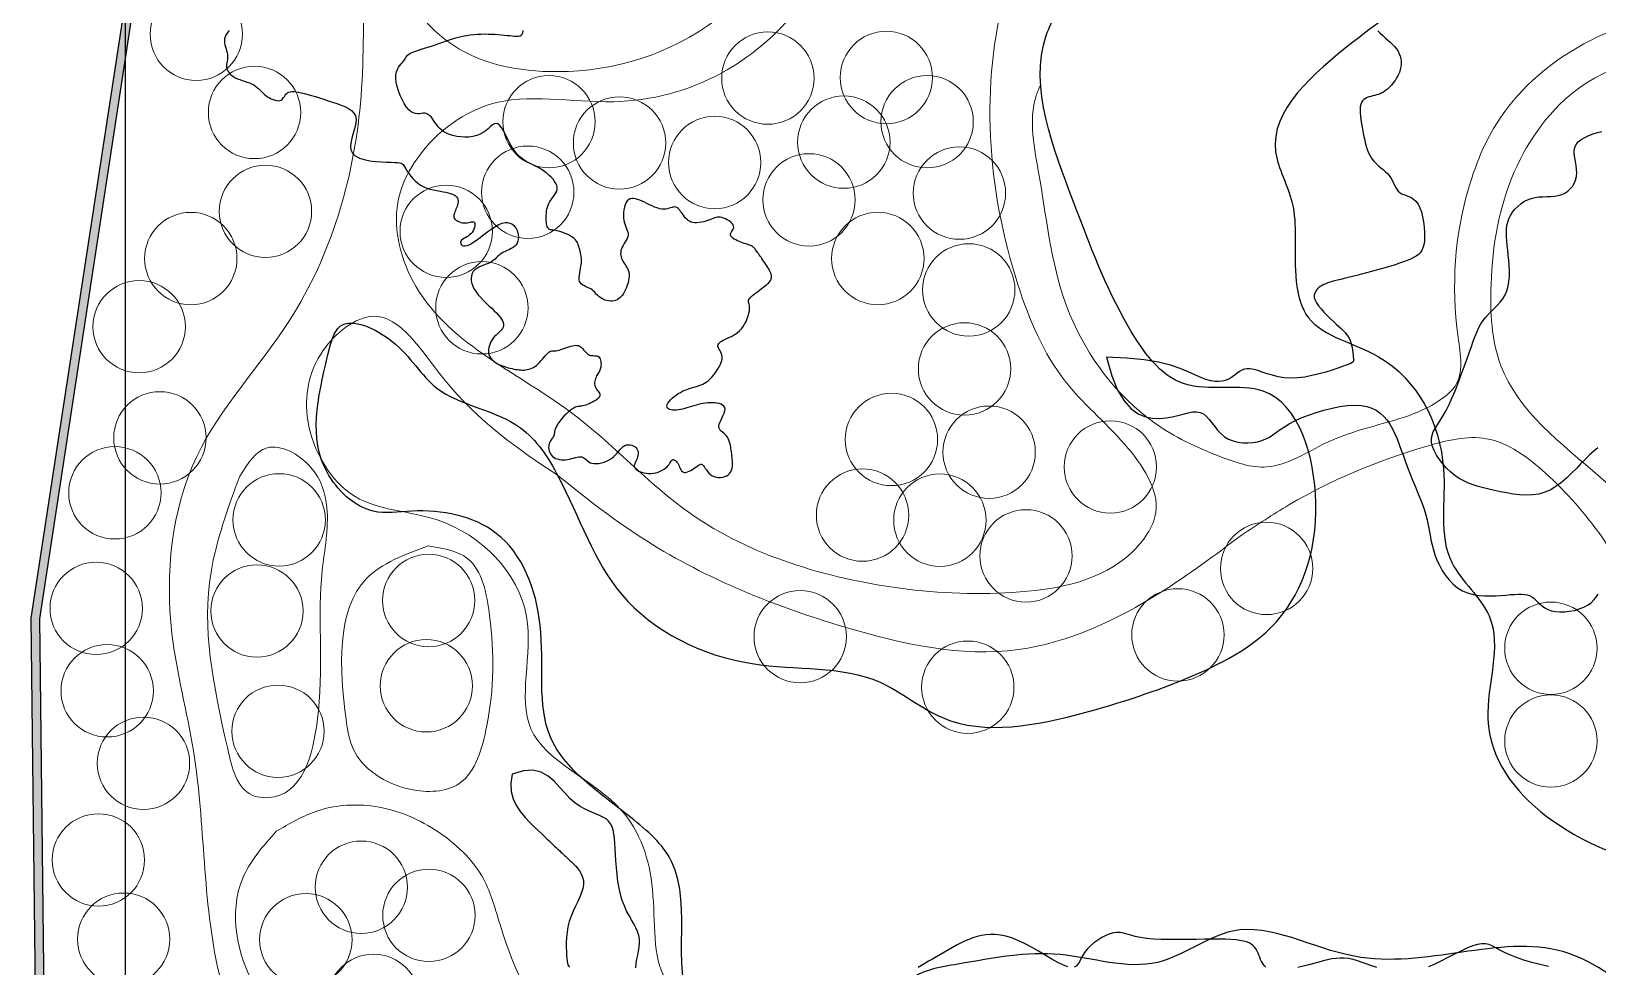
# Model space of a CAD drawing. Header units: millimetres. Extents: x -15937 to 135402, y -14729 to 208416.
# Drawn here: x -10506 to 37321, y 124363 to 152915 of the extents above; entities that cross this region are included whole.
import ezdxf

# ---------------------------------------------------------------- set-up
doc = ezdxf.new("R2010")
doc.units = ezdxf.units.MM
for name, color, linetype in [('archi', 7, 'Continuous'), ('rock', 30, 'Continuous'), ('water', 130, 'Continuous'), ('坐标系', 7, 'Continuous')]:
    doc.layers.add(name, color=color, linetype=linetype)
for name, color, linetype, lineweight in [('archiw', 255, 'Continuous', 0), ('plant', 90, 'Continuous', 0), ('road', 50, 'Continuous', 0)]:
    doc.layers.add(name, color=color, linetype=linetype, lineweight=lineweight)

msp = doc.modelspace()

# ---------------------------------------------------------------- hatches: boundary and pattern name
at = {"layer": 'archiw'}
h = msp.add_hatch(color=256, dxfattribs=at)
h.dxf.hatch_style = 1
h.paths.add_polyline_path([(74343, 185862), (82698, 185666), (82698, 185916), (74451, 186109), (71558, 189097), (-2023, 190482), (-10506, 134998), (-9600, 56258), (-9472, 56015), (-9347, 56016), (-10256, 134980), (-1810, 190229), (71450, 188849)])

# ---------------------------------------------------------------- linework, layer by layer
at = {"layer": 'archi'}
msp.add_lwpolyline([(85697, 181238), (84925, 181238), (84925, 183868), (82698, 183868), (82698, 185666), (74343, 185862), (71450, 188849), (-1810, 190229), (-10256, 134980), (-9347, 56016), (-9597, 56014), (-10506, 134998), (-2023, 190482), (71558, 189097), (74451, 186109), (82698, 185916)], dxfattribs=at)
at = {"layer": 'archiw'}
msp.add_lwpolyline([(74343, 185862), (82698, 185666), (82698, 185916), (74451, 186109), (71558, 189097), (-2023, 190482), (-10506, 134998), (-9600, 56258), (-9472, 56015), (-9347, 56016), (-10256, 134980), (-1810, 190229), (71450, 188849), (74343, 185862)], close=True, dxfattribs=at)
at = {"layer": 'plant'}
for centre in [(-5469, 152826), (11983, 151488), (15601, 151505), (-3691, 150438), (5301, 150156), (16846, 150156), (7454, 149507), (14303, 149533), (10360, 148911), (4652, 148003), (17832, 147977), (-3356, 147420), (13240, 147770), (2162, 146810), (-5637, 145978), (15341, 145980), (18117, 145021), (3251, 144476), (-7213, 143899), (17988, 142609), (-6579, 140505), (15756, 140456), (18740, 140067), (22441, 139617), (-7954, 138828), (-2938, 138001), (14874, 138148), (17235, 137992), (19865, 136902), (27212, 136520), (1627, 135541), (-8525, 135300), (-3616, 135220), (12971, 134436), (24504, 134490), (35892, 134082), (-8189, 132785), (1555, 132938), (18088, 132894), (-2974, 131548), (35892, 131252), (-7082, 130571), (-8458, 127620), (-430, 126787), (1634, 125929), (-7686, 125201), (-2124, 125187), (-59, 123332)]:
    msp.add_circle(centre, 1410, dxfattribs=at)
at = {"layer": 'road'}
for points, knots in [([(85697, 181238), (85754, 179745), (85804, 178063), (85704, 175801), (85228, 174306), (82854, 174264), (79996, 174756), (74116, 174964), (67659, 174572), (58747, 171302), (50085, 172912), (40817, 175187), (33483, 174026), (27482, 176503), (19127, 177879), (11005, 177370), (4011, 173964), (133, 171463), (-1332, 166564), (40, 161042), (-424, 155707), (-299, 149646), (-1851, 144385), (-6047, 140111), (-6554, 135060), (-5144, 129971), (-5343, 124952), (-3743, 121136), (-1510, 118864), (-3624, 116584), (-5277, 115837), (-6156, 115512)], [667.322124, 667.322124, 667.322124, 667.322124, 4942.224916, 5499.119072, 7317.628673, 8601.799882, 11715.99375, 15992.755019, 25383.218836, 30237.242496, 43055.68681, 49644.582321, 57815.346355, 63673.960696, 67988.032716, 82298.791013, 85884.613893, 90536.467894, 95071.200264, 99499.735897, 106773.960669, 110347.686879, 117025.295956, 121887.00326, 127133.222147, 130640.950838, 137182.934547, 141105.1539, 142733.821307, 145219.055249, 148028.861027, 148028.861027, 148028.861027, 148028.861027]), ([(12230, 158637), (12218, 159255), (12303, 161640), (15508, 164795), (19514, 167189), (21293, 170884), (22540, 173241), (22304, 175874), (13017, 176143), (6676, 174211), (1264, 169621), (425, 167284), (866, 162654), (1026, 158169), (689, 154173), (2450, 152046), (6137, 151334), (9661, 152419), (11563, 154278), (11913, 154699), (12152, 155061)], [723.028848, 723.028848, 723.028848, 723.028848, 2473.094843, 7589.07605, 12432.644338, 15858.795259, 19118.004091, 20095.27816, 22777.920829, 40385.973426, 40932.632711, 43117.814816, 47099.310655, 54265.551913, 56314.612448, 58214.081822, 61600.533127, 66496.714507, 68388.652511, 68838.948615, 68838.948615, 68838.948615, 68838.948615]), ([(20311, 151278), (20257, 151168), (19909, 150326), (20448, 147822), (20786, 144237), (23135, 141122), (25501, 140016), (27399, 139354), (28849, 140357), (30671, 140947), (32127, 141275), (33270, 142309), (32808, 144730), (33007, 147300), (34203, 150421), (36494, 152619), (41471, 154195), (46082, 155811), (50550, 158662), (50886, 162704), (49858, 166844), (47995, 170918), (43726, 173120), (37859, 172971), (31770, 172525), (27101, 175284), (23636, 173914), (22023, 170576), (23530, 167194), (23717, 163845), (23613, 161062), (22784, 159028), (23253, 158360), (23453, 158145)], [1088.533648, 1088.533648, 1088.533648, 1088.533648, 1447.557433, 3795.626465, 7947.238674, 12010.487617, 14138.037659, 15573.819426, 17453.088663, 18794.228932, 21177.290247, 21623.371739, 23064.20245, 27426.933104, 29342.682692, 32536.624019, 36168.82164, 44210.683252, 46957.981661, 50625.372799, 54715.169959, 59582.64667, 62801.529814, 67933.825941, 76272.265613, 80118.615157, 82303.416438, 86301.146528, 89121.645935, 92649.034151, 95810.936779, 97415.649534, 98228.997003, 98228.997003, 98228.997003, 98228.997003]), ([(13455, 154976), (13294, 154128), (12556, 153072), (10500, 151331), (7146, 150461), (3665, 151280), (1393, 149456), (425, 147426), (1258, 143785), (5875, 141899), (9823, 137395), (15006, 135847), (19624, 135652), (22669, 136238), (24253, 138471), (22826, 140555), (20767, 142229), (18751, 146954), (18315, 153375), (21032, 158305), (22769, 161340), (22384, 164016), (22544, 166031), (22187, 167888), (21175, 167934), (20076, 166405), (18799, 164634), (16220, 163422), (14890, 161785), (13783, 160114), (13660, 159073), (13635, 158546)], [375.660051, 375.660051, 375.660051, 375.660051, 1767.983758, 4433.892218, 7690.15903, 11345.846368, 14126.912886, 15241.095198, 17740.415014, 23734.521386, 28359.227388, 34895.214641, 38418.900498, 41890.279307, 43265.501506, 45460.324623, 48019.319682, 51172.30309, 59798.142556, 65454.228912, 67276.601079, 69655.102735, 72797.151086, 73692.270839, 74282.982312, 75229.086716, 78779.979165, 80597.21518, 83243.439239, 84770.329754, 86264.591576, 86264.591576, 86264.591576, 86264.591576]), ([(15910, 122942), (15408, 122383), (14403, 121265), (11936, 122960), (8292, 123083), (8660, 126763), (7699, 129691), (3824, 131126), (5370, 135432), (2466, 138296), (-860, 138268), (-2340, 140851), (-1938, 143152), (348, 144942), (2418, 141458), (4368, 140161), (5562, 139366), (6441, 138648), (9079, 136613), (13843, 134702), (19473, 133455), (23596, 135397), (25640, 136930), (26444, 137533)], [0, 0, 0, 0, 1885.993257, 3774.890159, 7591.039479, 10240.176251, 12762.812337, 16318.674763, 19616.080723, 23450.527701, 25988.662851, 28617.455361, 30709.283865, 32496.673012, 35266.219291, 39643.367338, 39643.367338, 39643.367338, 42905.17015, 49249.746523, 54386.99153, 58885.460541, 61794.714188, 61794.714188, 61794.714188, 61794.714188])]:
    msp.add_open_spline(points, degree=3, knots=knots, dxfattribs=at)
for points in [[(40887, 152494), (36776, 151203), (34775, 148622), (34065, 145201), (34366, 142706), (37401, 139302), (39531, 136914), (40650, 134462), (46202, 130955), (50337, 130113), (52833, 130543), (54383, 131920), (54103, 134243), (52080, 136416), (49282, 138611), (48206, 140740), (48335, 145882), (48228, 148750), (47970, 151547), (46119, 153074), (43429, 152967), (40887, 152494)], [(-4144, 139339), (-5019, 136402), (-4510, 131011), (-3766, 129601), (-3087, 129548), (-1742, 132159), (-1624, 136454), (-1480, 138373), (-1977, 139613), (-3309, 140201), (-4144, 139339)], [(57274, 129210), (55694, 129391), (51713, 129173), (45004, 129969), (39694, 134067), (37449, 137481), (35726, 139429), (33926, 140480), (32077, 140243), (27894, 138458), (26444, 137533)], [(1610, 137205), (-269, 136213), (-895, 131918), (-679, 131011), (1048, 129781), (2560, 129953), (3402, 131723), (3488, 135069), (2819, 136817), (1610, 137205)], [(-3025, 128494), (-4061, 127040), (-3662, 123735), (381, 120967), (4823, 119972), (5320, 120011), (7033, 120549), (6894, 121445), (6217, 121923), (3807, 125646), (3309, 127020), (1835, 128533), (-137, 129270), (-1790, 129111), (-3025, 128494)]]:
    msp.add_spline(points, degree=3, dxfattribs=at)
at = {"layer": 'rock'}
for points in [[(-4467, 152943), (-4499, 152897), (-4533, 152849), (-4564, 152797), (-4589, 152743), (-4606, 152687), (-4611, 152628), (-4607, 152568), (-4595, 152507), (-4579, 152445), (-4560, 152384), (-4542, 152323), (-4526, 152264), (-4516, 152206), (-4512, 152152), (-4514, 152099), (-4519, 152049), (-4527, 152000), (-4536, 151952), (-4542, 151906), (-4545, 151861), (-4543, 151816), (-4535, 151772), (-4519, 151728), (-4496, 151685), (-4466, 151643), (-4430, 151604), (-4386, 151566), (-4335, 151531), (-4277, 151498), (-4213, 151469), (-4143, 151442), (-4070, 151416), (-3995, 151391), (-3920, 151365), (-3848, 151339), (-3779, 151309), (-3716, 151277), (-3659, 151242), (-3609, 151203), (-3563, 151161), (-3519, 151119), (-3477, 151076), (-3435, 151033), (-3390, 150991), (-3343, 150951), (-3291, 150915), (-3235, 150881), (-3178, 150853), (-3120, 150829), (-3064, 150812), (-3010, 150801), (-2961, 150798), (-2917, 150803), (-2881, 150818), (-2850, 150839), (-2824, 150866), (-2801, 150897), (-2779, 150930), (-2757, 150962), (-2733, 150993), (-2707, 151021), (-2676, 151043), (-2639, 151060), (-2597, 151071), (-2547, 151076), (-2490, 151076), (-2424, 151070), (-2349, 151059), (-2264, 151041), (-2168, 151018), (-2062, 150989), (-1948, 150957), (-1828, 150921), (-1702, 150881), (-1573, 150840), (-1441, 150798), (-1308, 150754), (-1177, 150711), (-1049, 150665), (-930, 150616), (-823, 150560), (-731, 150495), (-659, 150420), (-611, 150331), (-589, 150227), (-596, 150108), (-625, 149975), (-665, 149835), (-707, 149693), (-741, 149553), (-758, 149419), (-749, 149298), (-703, 149194), (-614, 149110), (-489, 149046), (-338, 148998), (-169, 148964), (7, 148942), (180, 148928), (342, 148920), (482, 148916), (592, 148913), (677, 148909), (739, 148902), (785, 148891), (819, 148874), (846, 148850), (871, 148816), (898, 148771), (933, 148714), (975, 148648), (1024, 148575), (1081, 148498), (1145, 148421), (1217, 148347), (1295, 148278), (1381, 148217), (1474, 148168), (1572, 148128), (1673, 148097), (1774, 148072), (1875, 148052), (1973, 148035), (2065, 148019), (2151, 148004), (2227, 147986), (2295, 147966), (2354, 147944), (2404, 147919), (2445, 147891), (2478, 147861), (2502, 147827), (2517, 147790), (2525, 147750), (2525, 147708), (2519, 147663), (2509, 147618), (2495, 147572), (2479, 147527), (2461, 147483), (2444, 147441), (2427, 147401), (2413, 147365), (2402, 147330), (2395, 147298), (2392, 147268), (2395, 147239), (2406, 147212), (2423, 147186), (2449, 147161), (2482, 147138), (2521, 147117), (2565, 147098), (2612, 147084), (2660, 147073), (2710, 147067), (2758, 147066), (2805, 147070), (2849, 147078), (2890, 147087), (2927, 147096), (2959, 147102), (2987, 147102), (3009, 147096), (3024, 147080), (3033, 147053), (3036, 147018), (3032, 146975), (3021, 146927), (3005, 146877), (2982, 146827), (2953, 146779), (2918, 146735), (2877, 146698), (2833, 146666), (2787, 146638), (2742, 146613), (2700, 146588), (2663, 146564), (2632, 146538), (2611, 146508), (2602, 146476), (2604, 146442), (2618, 146411), (2644, 146385), (2684, 146369), (2736, 146366), (2803, 146379), (2883, 146411), (2977, 146465), (3082, 146537), (3195, 146620), (3314, 146710), (3434, 146800), (3553, 146886), (3667, 146961), (3774, 147019), (3871, 147057), (3959, 147076), (4036, 147077), (4104, 147062), (4164, 147034), (4215, 146995), (4259, 146947), (4295, 146892), (4325, 146831), (4346, 146767), (4361, 146702), (4366, 146636), (4363, 146571), (4351, 146509), (4330, 146452), (4298, 146400), (4256, 146355), (4206, 146317), (4150, 146283), (4090, 146252), (4028, 146224), (3967, 146197), (3909, 146169), (3856, 146140), (3809, 146108), (3768, 146074), (3730, 146038), (3692, 146001), (3654, 145965), (3612, 145929), (3565, 145894), (3511, 145862), (3448, 145832), (3378, 145803), (3305, 145775), (3231, 145744), (3159, 145711), (3093, 145674), (3034, 145630), (2986, 145579), (2951, 145520), (2930, 145453), (2922, 145380), (2927, 145301), (2945, 145219), (2976, 145133), (3018, 145046), (3073, 144958), (3140, 144871), (3215, 144785), (3297, 144701), (3382, 144619), (3467, 144539), (3551, 144461), (3629, 144387), (3700, 144317), (3761, 144251), (3811, 144188), (3851, 144130), (3881, 144074), (3900, 144022), (3909, 143973), (3908, 143927), (3897, 143883), (3876, 143842), (3847, 143802), (3812, 143762), (3772, 143723), (3728, 143683), (3684, 143641), (3641, 143596), (3599, 143548), (3562, 143496), (3529, 143441), (3502, 143384), (3479, 143326), (3463, 143267), (3453, 143208), (3451, 143151), (3455, 143097), (3467, 143046), (3487, 142998), (3512, 142953), (3544, 142911), (3581, 142873), (3623, 142837), (3669, 142804), (3718, 142774), (3771, 142747), (3825, 142722), (3882, 142700), (3939, 142680), (3998, 142662), (4056, 142646), (4114, 142631), (4172, 142618), (4228, 142606), (4282, 142596), (4336, 142587), (4388, 142581), (4439, 142577), (4489, 142575), (4539, 142576), (4587, 142581), (4635, 142588), (4683, 142599), (4730, 142614), (4776, 142633), (4823, 142657), (4869, 142685), (4915, 142719), (4961, 142759), (5008, 142804), (5054, 142853), (5099, 142904), (5143, 142955), (5185, 143004), (5225, 143049), (5262, 143087), (5297, 143118), (5328, 143138), (5357, 143151), (5385, 143157), (5414, 143159), (5444, 143160), (5478, 143160), (5515, 143162), (5559, 143169), (5609, 143181), (5665, 143198), (5724, 143219), (5786, 143241), (5848, 143263), (5909, 143285), (5968, 143303), (6022, 143317), (6070, 143326), (6114, 143330), (6153, 143328), (6188, 143321), (6220, 143310), (6250, 143294), (6278, 143273), (6306, 143249), (6332, 143221), (6359, 143191), (6387, 143159), (6415, 143128), (6444, 143098), (6475, 143072), (6507, 143049), (6541, 143033), (6578, 143023), (6616, 143017), (6654, 143015), (6692, 143014), (6729, 143012), (6763, 143007), (6794, 142996), (6821, 142979), (6843, 142953), (6861, 142919), (6874, 142880), (6883, 142838), (6888, 142793), (6889, 142748), (6888, 142704), (6883, 142664), (6875, 142628), (6865, 142597), (6854, 142568), (6840, 142541), (6825, 142515), (6808, 142488), (6791, 142460), (6774, 142429), (6756, 142395), (6739, 142358), (6723, 142318), (6710, 142277), (6700, 142235), (6695, 142192), (6695, 142150), (6701, 142109), (6713, 142069), (6731, 142032), (6753, 141996), (6776, 141961), (6799, 141929), (6821, 141898), (6838, 141868), (6851, 141840), (6856, 141814), (6855, 141789), (6847, 141765), (6833, 141741), (6812, 141718), (6786, 141695), (6754, 141671), (6717, 141647), (6675, 141622), (6629, 141597), (6581, 141572), (6530, 141548), (6480, 141527), (6430, 141508), (6381, 141492), (6336, 141481), (6294, 141474), (6255, 141470), (6217, 141466), (6180, 141461), (6141, 141453), (6099, 141438), (6054, 141416), (6003, 141384), (5946, 141341), (5885, 141289), (5821, 141228), (5758, 141163), (5696, 141095), (5640, 141027), (5590, 140960), (5549, 140897), (5518, 140840), (5497, 140789), (5482, 140743), (5473, 140701), (5467, 140663), (5462, 140628), (5455, 140595), (5445, 140564), (5431, 140534), (5413, 140504), (5392, 140474), (5370, 140443), (5348, 140411), (5328, 140376), (5311, 140339), (5298, 140298), (5291, 140254), (5290, 140207), (5294, 140159), (5305, 140110), (5322, 140062), (5345, 140017), (5375, 139975), (5412, 139937), (5454, 139906), (5503, 139880), (5556, 139861), (5614, 139847), (5674, 139838), (5737, 139835), (5801, 139837), (5865, 139844), (5928, 139856), (5991, 139871), (6052, 139887), (6110, 139903), (6165, 139917), (6216, 139926), (6264, 139929), (6306, 139924), (6343, 139909), (6377, 139887), (6409, 139860), (6441, 139830), (6476, 139800), (6515, 139771), (6560, 139747), (6613, 139729), (6675, 139719), (6746, 139718), (6822, 139726), (6901, 139741), (6982, 139764), (7061, 139794), (7137, 139832), (7208, 139877), (7271, 139928), (7329, 139983), (7381, 140040), (7430, 140097), (7476, 140151), (7522, 140199), (7568, 140240), (7616, 140270), (7668, 140289), (7721, 140297), (7774, 140294), (7826, 140283), (7874, 140264), (7918, 140238), (7956, 140207), (7986, 140172), (8007, 140134), (8020, 140093), (8025, 140051), (8023, 140008), (8016, 139964), (8005, 139920), (7991, 139877), (7974, 139836), (7956, 139796), (7938, 139759), (7923, 139723), (7911, 139688), (7905, 139655), (7906, 139623), (7917, 139592), (7938, 139562), (7971, 139532), (8015, 139504), (8068, 139478), (8128, 139455), (8195, 139437), (8265, 139424), (8339, 139417), (8413, 139418), (8487, 139426), (8559, 139441), (8629, 139462), (8695, 139488), (8757, 139518), (8813, 139552), (8863, 139587), (8906, 139624), (8941, 139661), (8970, 139697), (8993, 139731), (9012, 139762), (9028, 139790), (9043, 139812), (9058, 139829), (9074, 139840), (9093, 139843), (9114, 139839), (9137, 139828), (9161, 139811), (9185, 139789), (9209, 139761), (9232, 139729), (9253, 139693), (9272, 139654), (9290, 139613), (9309, 139573), (9328, 139535), (9350, 139501), (9376, 139474), (9406, 139455), (9441, 139447), (9483, 139450), (9531, 139463), (9581, 139485), (9634, 139512), (9686, 139543), (9736, 139575), (9783, 139607), (9825, 139636), (9860, 139661), (9889, 139679), (9914, 139692), (9936, 139698), (9956, 139698), (9975, 139689), (9995, 139672), (10018, 139647), (10044, 139612), (10073, 139571), (10106, 139526), (10144, 139479), (10186, 139432), (10233, 139389), (10285, 139351), (10342, 139322), (10404, 139303), (10470, 139294), (10537, 139295), (10604, 139305), (10667, 139323), (10726, 139350), (10778, 139384), (10822, 139425), (10854, 139472), (10877, 139524), (10892, 139579), (10900, 139636), (10903, 139694), (10902, 139751), (10899, 139805), (10895, 139856), (10890, 139901), (10887, 139942), (10883, 139981), (10879, 140018), (10875, 140054), (10870, 140091), (10864, 140131), (10857, 140174), (10849, 140221), (10840, 140272), (10828, 140325), (10813, 140378), (10795, 140431), (10772, 140482), (10746, 140530), (10714, 140574), (10678, 140612), (10639, 140646), (10599, 140679), (10562, 140710), (10529, 140744), (10504, 140780), (10490, 140822), (10488, 140870), (10500, 140927), (10523, 140990), (10554, 141058), (10588, 141127), (10621, 141197), (10649, 141264), (10669, 141328), (10675, 141384), (10665, 141433), (10641, 141473), (10603, 141505), (10555, 141531), (10498, 141550), (10434, 141564), (10366, 141572), (10295, 141576), (10224, 141575), (10152, 141571), (10080, 141564), (10009, 141553), (9937, 141540), (9865, 141524), (9794, 141507), (9723, 141487), (9653, 141466), (9583, 141445), (9514, 141424), (9446, 141404), (9380, 141385), (9315, 141370), (9252, 141358), (9191, 141350), (9132, 141348), (9076, 141350), (9026, 141358), (8982, 141372), (8946, 141390), (8920, 141415), (8904, 141445), (8901, 141480), (8911, 141521), (8934, 141567), (8968, 141615), (9011, 141665), (9061, 141716), (9118, 141765), (9180, 141812), (9245, 141855), (9312, 141894), (9379, 141928), (9448, 141958), (9516, 141984), (9583, 142008), (9649, 142029), (9713, 142048), (9774, 142066), (9832, 142082), (9888, 142100), (9942, 142119), (9995, 142142), (10048, 142170), (10102, 142205), (10157, 142247), (10214, 142299), (10274, 142362), (10335, 142433), (10394, 142510), (10449, 142591), (10498, 142675), (10539, 142757), (10569, 142836), (10586, 142911), (10589, 142978), (10580, 143038), (10562, 143092), (10540, 143141), (10515, 143185), (10491, 143225), (10472, 143262), (10460, 143296), (10460, 143329), (10469, 143359), (10488, 143389), (10515, 143417), (10551, 143444), (10593, 143470), (10640, 143496), (10693, 143522), (10750, 143547), (10810, 143574), (10872, 143603), (10935, 143636), (10998, 143674), (11060, 143718), (11119, 143770), (11176, 143831), (11227, 143901), (11274, 143979), (11316, 144061), (11351, 144146), (11381, 144229), (11403, 144310), (11418, 144384), (11425, 144449), (11425, 144504), (11419, 144548), (11409, 144586), (11399, 144618), (11392, 144646), (11389, 144673), (11393, 144701), (11407, 144732), (11434, 144767), (11470, 144806), (11515, 144847), (11566, 144890), (11620, 144933), (11676, 144976), (11731, 145017), (11783, 145056), (11831, 145091), (11873, 145122), (11911, 145151), (11945, 145179), (11975, 145205), (12001, 145230), (12024, 145255), (12043, 145280), (12060, 145307), (12074, 145335), (12084, 145364), (12091, 145394), (12093, 145427), (12092, 145461), (12085, 145497), (12074, 145536), (12058, 145577), (12038, 145619), (12014, 145663), (11986, 145708), (11957, 145754), (11926, 145799), (11895, 145845), (11863, 145890), (11833, 145934), (11803, 145976), (11774, 146017), (11746, 146056), (11720, 146094), (11695, 146129), (11672, 146162), (11650, 146193), (11630, 146222), (11611, 146248), (11593, 146272), (11574, 146293), (11555, 146313), (11534, 146331), (11511, 146347), (11485, 146362), (11455, 146376), (11423, 146389), (11387, 146402), (11348, 146415), (11306, 146428), (11261, 146443), (11213, 146459), (11162, 146478), (11109, 146499), (11056, 146522), (11004, 146547), (10956, 146574), (10914, 146603), (10880, 146632), (10856, 146663), (10844, 146694), (10845, 146726), (10857, 146758), (10875, 146791), (10897, 146824), (10918, 146859), (10935, 146894), (10943, 146931), (10939, 146970), (10921, 147010), (10890, 147050), (10848, 147089), (10798, 147127), (10744, 147161), (10687, 147191), (10630, 147215), (10576, 147232), (10527, 147242), (10483, 147244), (10440, 147241), (10399, 147232), (10357, 147219), (10313, 147202), (10266, 147183), (10213, 147163), (10155, 147142), (10091, 147122), (10024, 147103), (9955, 147088), (9886, 147076), (9818, 147070), (9754, 147070), (9694, 147077), (9639, 147093), (9591, 147115), (9547, 147144), (9507, 147178), (9471, 147216), (9438, 147256), (9407, 147298), (9377, 147340), (9348, 147380), (9320, 147419), (9291, 147455), (9262, 147486), (9233, 147513), (9202, 147533), (9169, 147547), (9134, 147553), (9097, 147551), (9057, 147542), (9014, 147529), (8968, 147514), (8918, 147500), (8863, 147490), (8805, 147485), (8741, 147488), (8673, 147501), (8601, 147522), (8525, 147550), (8448, 147584), (8370, 147620), (8292, 147658), (8216, 147695), (8141, 147729), (8070, 147759), (8003, 147784), (7940, 147802), (7880, 147811), (7826, 147811), (7776, 147800), (7731, 147776), (7691, 147739), (7657, 147687), (7629, 147623), (7606, 147550), (7590, 147470), (7580, 147386), (7576, 147302), (7579, 147219), (7589, 147141), (7605, 147070), (7625, 147005), (7648, 146946), (7671, 146890), (7692, 146838), (7708, 146789), (7717, 146740), (7717, 146691), (7707, 146641), (7687, 146590), (7661, 146539), (7631, 146487), (7599, 146434), (7567, 146382), (7538, 146330), (7515, 146278), (7499, 146227), (7490, 146177), (7488, 146127), (7493, 146079), (7502, 146031), (7517, 145984), (7536, 145938), (7559, 145894), (7586, 145850), (7614, 145807), (7643, 145763), (7671, 145718), (7697, 145671), (7718, 145620), (7735, 145567), (7745, 145508), (7747, 145445), (7742, 145378), (7731, 145308), (7714, 145237), (7692, 145166), (7667, 145096), (7638, 145030), (7607, 144968), (7575, 144912), (7540, 144861), (7504, 144816), (7466, 144778), (7426, 144745), (7382, 144719), (7336, 144700), (7287, 144686), (7234, 144680), (7180, 144679), (7124, 144685), (7068, 144696), (7013, 144711), (6960, 144732), (6910, 144756), (6864, 144785), (6824, 144816), (6787, 144850), (6753, 144886), (6720, 144922), (6687, 144958), (6653, 144992), (6616, 145023), (6575, 145052), (6529, 145077), (6479, 145099), (6429, 145120), (6380, 145143), (6333, 145168), (6293, 145199), (6260, 145235), (6236, 145280), (6224, 145335), (6222, 145398), (6227, 145467), (6238, 145541), (6251, 145618), (6266, 145696), (6278, 145772), (6288, 145846), (6292, 145916), (6291, 145982), (6285, 146044), (6277, 146102), (6265, 146157), (6252, 146209), (6238, 146259), (6224, 146306), (6209, 146351), (6195, 146394), (6178, 146436), (6159, 146476), (6136, 146514), (6107, 146551), (6072, 146587), (6030, 146622), (5979, 146656), (5921, 146688), (5858, 146719), (5793, 146747), (5727, 146772), (5661, 146794), (5599, 146812), (5541, 146826), (5490, 146836), (5445, 146842), (5406, 146847), (5373, 146851), (5343, 146857), (5318, 146866), (5297, 146879), (5278, 146898), (5262, 146923), (5249, 146956), (5238, 146994), (5229, 147038), (5222, 147086), (5218, 147138), (5215, 147192), (5215, 147249), (5216, 147307), (5220, 147367), (5227, 147426), (5238, 147486), (5253, 147546), (5272, 147605), (5297, 147662), (5327, 147718), (5363, 147773), (5402, 147825), (5442, 147877), (5480, 147929), (5513, 147981), (5538, 148035), (5553, 148090), (5554, 148148), (5540, 148209), (5512, 148271), (5473, 148335), (5425, 148398), (5370, 148459), (5310, 148517), (5248, 148571), (5187, 148620), (5127, 148663), (5069, 148700), (5013, 148734), (4956, 148764), (4900, 148792), (4844, 148820), (4785, 148848), (4725, 148878), (4663, 148911), (4598, 148948), (4532, 148991), (4465, 149041), (4398, 149099), (4331, 149167), (4265, 149247), (4200, 149340), (4137, 149445), (4076, 149559), (4016, 149676), (3958, 149789), (3902, 149893), (3847, 149983), (3792, 150052), (3739, 150094), (3687, 150106), (3634, 150092), (3578, 150057), (3518, 150007), (3452, 149947), (3378, 149884), (3295, 149824), (3200, 149771), (3094, 149731), (2977, 149704), (2854, 149689), (2729, 149685), (2604, 149691), (2482, 149707), (2368, 149732), (2264, 149764), (2172, 149803), (2094, 149848), (2026, 149897), (1967, 149949), (1917, 150003), (1872, 150058), (1833, 150113), (1797, 150165), (1764, 150215), (1731, 150261), (1699, 150302), (1666, 150338), (1632, 150368), (1595, 150391), (1555, 150406), (1510, 150413), (1461, 150412), (1407, 150406), (1350, 150400), (1288, 150398), (1224, 150404), (1158, 150424), (1089, 150461), (1020, 150520), (949, 150604), (881, 150708), (816, 150829), (757, 150960), (706, 151096), (665, 151232), (638, 151362), (625, 151481), (628, 151586), (645, 151676), (672, 151753), (708, 151819), (747, 151876), (788, 151924), (826, 151967), (860, 152005), (885, 152040), (905, 152072), (922, 152103), (938, 152131), (956, 152158), (978, 152184), (1008, 152210), (1047, 152235), (1097, 152260), (1159, 152285), (1231, 152311), (1312, 152338), (1402, 152367), (1499, 152398), (1601, 152431), (1709, 152466), (1822, 152504), (1937, 152545), (2055, 152586), (2176, 152626), (2297, 152666), (2418, 152703), (2539, 152736), (2659, 152765), (2777, 152788), (2894, 152806), (3008, 152819), (3120, 152828), (3230, 152833), (3337, 152835), (3443, 152833), (3546, 152830), (3648, 152824), (3746, 152817), (3841, 152809), (3932, 152801), (4019, 152792), (4101, 152784), (4177, 152776), (4248, 152770), (4311, 152767), (4368, 152767), (4416, 152776), (4455, 152794), (4486, 152826), (4506, 152873), (4515, 152939)], [(30604, 152930), (30680, 152855), (30759, 152783), (30837, 152714), (30914, 152647), (30988, 152582), (31057, 152516), (31121, 152449), (31177, 152380), (31224, 152308), (31262, 152233), (31291, 152156), (31311, 152077), (31321, 151997), (31322, 151914), (31313, 151831), (31294, 151746), (31265, 151661), (31228, 151577), (31183, 151494), (31133, 151414), (31079, 151339), (31022, 151269), (30963, 151206), (30904, 151151), (30846, 151106), (30789, 151068), (30733, 151037), (30678, 151011), (30622, 150991), (30567, 150973), (30511, 150958), (30454, 150944), (30396, 150929), (30339, 150912), (30284, 150892), (30232, 150867), (30185, 150835), (30143, 150795), (30110, 150746), (30085, 150684), (30070, 150610), (30064, 150525), (30066, 150430), (30074, 150327), (30088, 150217), (30106, 150103), (30127, 149986), (30149, 149868), (30172, 149750), (30196, 149633), (30223, 149519), (30253, 149409), (30287, 149303), (30327, 149203), (30373, 149110), (30426, 149025), (30487, 148948), (30554, 148878), (30624, 148814), (30697, 148753), (30768, 148695), (30837, 148636), (30901, 148575), (30957, 148511), (31005, 148443), (31045, 148371), (31080, 148298), (31114, 148226), (31148, 148158), (31184, 148095), (31226, 148039), (31276, 147994), (31335, 147958), (31403, 147930), (31475, 147905), (31551, 147876), (31628, 147841), (31702, 147793), (31773, 147728), (31837, 147642), (31892, 147531), (31938, 147400), (31976, 147254), (32004, 147099), (32024, 146941), (32034, 146786), (32036, 146640), (32028, 146508), (32012, 146396), (31986, 146302), (31950, 146223), (31904, 146156), (31848, 146100), (31780, 146051), (31701, 146006), (31610, 145963), (31507, 145921), (31393, 145877), (31270, 145834), (31139, 145790), (31001, 145747), (30858, 145704), (30711, 145662), (30561, 145620), (30411, 145580), (30261, 145540), (30114, 145502), (29971, 145466), (29834, 145432), (29704, 145400), (29583, 145371), (29474, 145344), (29376, 145320), (29289, 145298), (29212, 145278), (29142, 145257), (29079, 145235), (29019, 145212), (28963, 145186), (28907, 145156), (28851, 145121), (28798, 145081), (28750, 145036), (28710, 144985), (28681, 144927), (28666, 144863), (28668, 144792), (28691, 144713), (28735, 144627), (28797, 144535), (28875, 144439), (28963, 144342), (29058, 144245), (29155, 144151), (29250, 144062), (29340, 143980), (29420, 143907), (29491, 143840), (29554, 143779), (29608, 143720), (29655, 143663), (29696, 143606), (29730, 143546), (29760, 143481), (29784, 143410), (29804, 143336), (29820, 143259), (29833, 143182), (29843, 143109), (29850, 143040), (29856, 142978), (29860, 142926), (29863, 142884), (29861, 142852), (29850, 142825), (29826, 142801), (29786, 142778), (29725, 142752), (29640, 142720), (29527, 142680), (29383, 142630), (29212, 142573), (29021, 142514), (28814, 142456), (28597, 142404), (28377, 142362), (28158, 142335), (27947, 142327), (27747, 142340), (27561, 142371), (27387, 142414), (27226, 142464), (27079, 142514), (26944, 142560), (26822, 142596), (26714, 142617), (26617, 142617), (26532, 142600), (26454, 142569), (26383, 142527), (26315, 142479), (26248, 142427), (26180, 142375), (26108, 142327), (26030, 142285), (25945, 142253), (25851, 142232), (25747, 142223), (25632, 142229), (25504, 142251), (25361, 142290), (25203, 142350), (25025, 142429), (24819, 142522), (24573, 142622), (24274, 142721), (23912, 142812), (23474, 142888), (22949, 142941), (22326, 142964)], [(37323, 140204), (37202, 140102), (37076, 139986), (36945, 139858), (36810, 139719), (36671, 139573), (36526, 139426), (36376, 139282), (36220, 139147), (36057, 139026), (35887, 138922), (35709, 138843), (35523, 138790), (35331, 138763), (35135, 138756), (34937, 138766), (34740, 138790), (34545, 138823), (34354, 138862), (34171, 138902), (33996, 138942), (33830, 138982), (33671, 139024), (33518, 139071), (33372, 139126), (33231, 139190), (33094, 139266), (32961, 139357), (32831, 139463), (32707, 139581), (32592, 139710), (32489, 139844), (32399, 139980), (32328, 140115), (32276, 140246), (32247, 140368), (32244, 140479), (32263, 140584), (32302, 140686), (32358, 140791), (32428, 140904), (32508, 141030), (32597, 141172), (32690, 141337), (32785, 141528), (32880, 141739), (32975, 141966), (33068, 142201), (33157, 142438), (33243, 142672), (33323, 142897), (33397, 143105), (33463, 143293), (33524, 143461), (33582, 143612), (33638, 143747), (33695, 143870), (33756, 143981), (33822, 144084), (33896, 144181), (33979, 144273), (34068, 144364), (34160, 144455), (34252, 144549), (34340, 144647), (34421, 144752), (34492, 144867), (34548, 144993), (34588, 145132), (34613, 145281), (34625, 145438), (34627, 145600), (34620, 145764), (34608, 145927), (34592, 146086), (34575, 146238), (34559, 146381), (34546, 146515), (34537, 146641), (34534, 146761), (34538, 146875), (34551, 146984), (34575, 147090), (34611, 147193), (34660, 147294), (34722, 147392), (34795, 147485), (34878, 147571), (34971, 147649), (35071, 147716), (35178, 147772), (35291, 147814), (35408, 147842), (35528, 147858), (35649, 147867), (35770, 147871), (35890, 147877), (36006, 147886), (36117, 147903), (36222, 147931), (36318, 147975), (36406, 148032), (36484, 148102), (36550, 148183), (36604, 148274), (36645, 148373), (36671, 148479), (36682, 148590), (36677, 148704), (36662, 148820), (36641, 148937), (36621, 149051), (36607, 149163), (36605, 149269), (36621, 149369), (36661, 149460), (36728, 149541), (36819, 149613), (36928, 149677), (37052, 149732), (37183, 149781), (37318, 149824), (37451, 149862)], [(22326, 142964), (22483, 142402), (22663, 141962), (22861, 141631), (23072, 141394), (23290, 141236), (23510, 141144), (23729, 141102), (23940, 141097), (24140, 141115), (24327, 141148), (24502, 141189), (24665, 141232), (24815, 141270), (24952, 141295), (25076, 141303), (25187, 141284), (25286, 141236), (25376, 141162), (25460, 141069), (25542, 140963), (25626, 140851), (25715, 140739), (25814, 140634), (25924, 140541), (26050, 140467), (26188, 140412), (26335, 140374), (26487, 140354), (26639, 140349), (26789, 140359), (26932, 140383), (27065, 140421), (27185, 140471), (27296, 140531), (27403, 140600), (27513, 140677), (27629, 140760), (27757, 140846), (27904, 140935), (28073, 141025), (28269, 141115), (28488, 141201), (28721, 141281), (28964, 141352), (29210, 141412), (29452, 141459), (29685, 141489), (29901, 141501), (30095, 141491), (30269, 141462), (30424, 141413), (30561, 141346), (30683, 141262), (30792, 141162), (30889, 141048), (30976, 140921), (31055, 140781), (31128, 140631), (31196, 140472), (31261, 140304), (31324, 140130), (31387, 139952), (31452, 139770), (31520, 139585), (31592, 139401), (31667, 139216), (31743, 139033), (31818, 138851), (31890, 138672), (31957, 138497), (32018, 138326), (32069, 138160), (32111, 137999), (32145, 137843), (32175, 137690), (32202, 137539), (32231, 137389), (32264, 137239), (32303, 137087), (32353, 136932), (32414, 136773), (32488, 136614), (32575, 136457), (32674, 136307), (32785, 136167), (32909, 136040), (33044, 135929), (33191, 135840), (33349, 135773), (33516, 135726), (33688, 135697), (33862, 135683), (34035, 135680), (34204, 135686), (34365, 135696), (34515, 135708), (34652, 135720), (34777, 135728), (34889, 135734), (34991, 135733), (35083, 135727), (35166, 135712), (35241, 135688), (35310, 135653), (35374, 135608), (35435, 135553), (35496, 135493), (35560, 135431), (35631, 135370), (35710, 135314), (35802, 135265), (35909, 135227), (36032, 135203), (36169, 135192), (36314, 135195), (36464, 135211), (36614, 135240), (36758, 135281), (36893, 135334), (37015, 135398), (37118, 135473), (37205, 135556), (37276, 135644), (37335, 135733)], [(4180, 130237), (4132, 129963), (4145, 129712), (4206, 129482), (4304, 129273), (4429, 129085), (4569, 128916), (4713, 128766), (4849, 128635), (4969, 128522), (5072, 128424), (5161, 128339), (5238, 128266), (5306, 128202), (5365, 128146), (5420, 128094), (5472, 128045), (5522, 127997), (5572, 127950), (5619, 127905), (5664, 127862), (5705, 127823), (5742, 127788), (5775, 127757), (5802, 127731), (5824, 127711), (5842, 127694), (5858, 127678), (5875, 127662), (5895, 127643), (5920, 127620), (5952, 127589), (5994, 127549), (6047, 127498), (6107, 127437), (6169, 127365), (6230, 127284), (6283, 127194), (6326, 127095), (6351, 126988), (6357, 126873), (6338, 126752), (6298, 126625), (6244, 126491), (6179, 126351), (6109, 126207), (6039, 126057), (5974, 125902), (5920, 125743), (5879, 125581), (5852, 125418), (5836, 125258), (5829, 125104), (5828, 124958), (5833, 124825), (5839, 124708), (5847, 124609), (5853, 124531), (5862, 124471), (5875, 124423), (5897, 124385), (5931, 124351)], [(7950, 124329), (7965, 124459), (7986, 124587), (8010, 124713), (8033, 124838), (8051, 124961), (8061, 125082), (8059, 125201), (8042, 125318), (8006, 125434), (7955, 125549), (7892, 125668), (7821, 125791), (7747, 125922), (7672, 126062), (7601, 126215), (7537, 126383), (7484, 126566), (7441, 126763), (7407, 126967), (7380, 127176), (7359, 127385), (7343, 127589), (7331, 127784), (7320, 127966), (7311, 128132), (7300, 128280), (7284, 128413), (7261, 128531), (7228, 128635), (7183, 128726), (7122, 128805), (7043, 128873), (6944, 128931), (6827, 128984), (6696, 129038), (6554, 129097), (6403, 129168), (6248, 129255), (6091, 129364), (5935, 129501), (5782, 129666), (5626, 129846), (5458, 130023), (5272, 130179), (5059, 130297), (4811, 130357), (4521, 130343), (4180, 130237)], [(21145, 124356), (21006, 124411), (20841, 124493), (20655, 124596), (20454, 124712), (20244, 124834), (20031, 124954), (19820, 125067), (19618, 125163), (19428, 125238), (19250, 125292), (19084, 125327), (18927, 125345), (18779, 125347), (18638, 125336), (18502, 125313), (18370, 125280), (18241, 125239), (18115, 125191), (17990, 125137), (17866, 125078), (17743, 125014), (17621, 124947), (17499, 124878), (17376, 124807), (17253, 124736), (17130, 124666), (17009, 124596), (16891, 124528), (16778, 124462), (16670, 124400), (16569, 124341)], [(27188, 124351), (27135, 124402), (27093, 124459), (27058, 124520), (27030, 124585), (27004, 124650), (26979, 124715), (26952, 124779), (26923, 124840), (26889, 124898), (26849, 124952), (26802, 125002), (26745, 125047), (26678, 125086), (26599, 125118), (26505, 125145), (26396, 125166), (26269, 125182), (26124, 125193), (25957, 125200), (25768, 125203), (25555, 125203), (25317, 125200), (25061, 125195), (24793, 125191), (24522, 125189), (24254, 125189), (23996, 125195), (23756, 125207), (23542, 125226), (23358, 125254), (23201, 125288), (23067, 125323), (22948, 125356), (22841, 125384), (22740, 125403), (22640, 125408), (22535, 125397), (22421, 125366), (22301, 125317), (22178, 125253), (22056, 125176), (21939, 125090), (21830, 124995), (21733, 124896), (21652, 124794), (21589, 124693), (21538, 124597), (21494, 124509), (21450, 124435), (21399, 124378), (21336, 124343)], [(35822, 124363), (35561, 124424), (35306, 124492), (35064, 124565), (34840, 124642), (34643, 124720), (34476, 124798), (34336, 124871), (34214, 124938), (34104, 124994), (34000, 125036), (33893, 125060), (33778, 125063), (33647, 125042), (33496, 124995), (33326, 124925), (33142, 124839), (32948, 124742), (32748, 124640), (32547, 124538), (32348, 124442), (32156, 124359)], [(30577, 124334), (30428, 124387), (30280, 124442), (30133, 124495), (29990, 124543), (29850, 124582), (29714, 124610), (29584, 124625), (29457, 124626), (29331, 124616), (29205, 124597), (29076, 124569), (28943, 124536), (28803, 124498), (28655, 124458), (28498, 124417), (28334, 124376), (28168, 124339)]]:
    msp.add_lwpolyline(points, dxfattribs=at)
at = {"layer": 'water'}
for points, knots in [([(98951, 176161), (98797, 176159), (96661, 176025), (93255, 174712), (88134, 177008), (83042, 178887), (78172, 175394), (72892, 177977), (63765, 176502), (54412, 178984), (43865, 178028), (41310, 172186), (42328, 167478), (45037, 163509), (43340, 159092), (40659, 155035), (34709, 155917), (30646, 153376), (26797, 150049), (28059, 147868), (28108, 146182), (27986, 143773), (31407, 143115), (33011, 139967), (32290, 136808), (34707, 134889), (32834, 130285), (39641, 126217), (46336, 127965), (51035, 122934), (55285, 124984), (57423, 123924), (59106, 124210), (59302, 126578), (59052, 129719), (60077, 134191), (57005, 136959), (54398, 138046), (51180, 138314), (49414, 141505), (49787, 144965), (49853, 148434), (52110, 150270), (55388, 149991), (58777, 149778), (62031, 150690), (63901, 148873), (67667, 149655), (70222, 149646), (74749, 150647), (73619, 148026), (72225, 145731), (74430, 142099), (77403, 141975), (78929, 139376), (79057, 136208), (78881, 132188), (73803, 130082), (69370, 130372), (64628, 130414), (62034, 128045), (61472, 124768), (59159, 121908), (56142, 122816), (57102, 118990), (56446, 116101), (58710, 114324), (59714, 111995), (56476, 110437), (57819, 105840), (53495, 104123), (51039, 101299), (50108, 98255), (49929, 94426), (52242, 91465), (52988, 87816), (52810, 84671), (53619, 81867), (52268, 79375), (54333, 76880), (53699, 74116), (53954, 70955), (51549, 70480), (50726, 72886), (51582, 75247), (50875, 77535), (50530, 79585), (51738, 80684), (50899, 82269), (51698, 84186), (51173, 87317), (48997, 91431), (44812, 90274), (43860, 88319), (41965, 88223), (40770, 90298), (38917, 88543), (36400, 89408), (34192, 87954), (32085, 89402), (31643, 88065), (30135, 88245), (29711, 89528), (26795, 88181), (24079, 87904), (22050, 85499), (21704, 83727), (20426, 83782), (20024, 82631), (19695, 83887), (19110, 84254), (20334, 85142), (21770, 87452), (17658, 89598), (14654, 89002), (13506, 87675), (13240, 87380), (13560, 88070), (13560, 88070), (9315, 88008), (7150, 88020), (6799, 88660), (6539, 90302), (7081, 92586), (8709, 92817), (9331, 94767), (6847, 94397), (4651, 93848), (4665, 97139), (7294, 97394), (9816, 97160), (12047, 94767), (15778, 94109), (21780, 99022), (30705, 97798), (38113, 99577), (41459, 98673), (43138, 101510), (45612, 98984), (47923, 100177), (48366, 103173), (52830, 102874), (53039, 106767), (56693, 107692), (55548, 111457), (57732, 114487), (54853, 116917), (52399, 119138), (48222, 122628), (41486, 119447), (36732, 126517), (30695, 123618), (26524, 126206), (23789, 123961), (20802, 125028), (18417, 124527), (15466, 124074), (16120, 120848), (17663, 119201), (16512, 116626), (13192, 118969), (12054, 121358), (8543, 123029), (10039, 127009), (7401, 129303), (4696, 131094), (5372, 134690), (4134, 137902), (1604, 138397), (-315, 138078), (-2195, 139895), (-1688, 142016), (-1141, 144378), (871, 143449), (1796, 141581), (4404, 141274), (6043, 138703), (7118, 135269), (11274, 133207), (14999, 133666), (17815, 131249), (21347, 131960), (24598, 133021), (27901, 134598), (29196, 138233), (27896, 142581), (24476, 141646), (22527, 144440), (21289, 147856), (19731, 151740), (23227, 157546), (26503, 164414), (33793, 169259), (36601, 176282), (31401, 179682), (25580, 180406), (17963, 180998), (10347, 179749), (3100, 181041), (-1101, 180482), (-3351, 180150), (-2937, 182853), (-2524, 185556), (-2111, 188259), (-402, 188630), (3487, 189385), (16797, 186902), (31950, 187159), (47631, 185442), (56240, 186614), (62841, 186679), (69128, 184454), (75580, 185787), (80427, 185523), (82698, 185376), (82698, 184873), (82698, 184371), (82620, 182660), (83330, 184330), (84190, 183930), (84950, 184180), (84850, 182990), (83980, 180580), (85697, 181238), (86001, 181238), (87070, 181340), (88230, 180530), (88153, 182115), (88270, 182990), (88160, 184600), (88780, 183690), (89430, 183868), (90120, 183630), (90068, 184034), (90068, 184200), (90068, 184366), (90206, 184300), (91006, 183888), (92333, 182944), (95158, 183075), (97264, 183058), (98570, 183043), (98697, 180750), (98824, 178457), (98950, 176164)], [0, 0, 0, 0, 802.835805, 6153.091065, 9733.44727, 16724.326439, 20186.889277, 25455.090733, 31807.401638, 46359.623135, 54213.305865, 58579.834832, 62833.29931, 67881.652336, 71168.440543, 75906.691532, 80394.795207, 86500.914769, 90432.027285, 92006.413996, 93036.74619, 95424.53796, 97773.415399, 101571.607213, 104355.948452, 106252.049354, 109285.578459, 116140.561932, 122932.696099, 128776.707724, 132361.119034, 134608.899185, 135681.272899, 136378.077966, 140826.072237, 145684.107435, 147652.815702, 152126.888295, 153815.236625, 156532.125662, 161234.701662, 164132.245125, 165855.135784, 168953.046311, 173081.405788, 176080.463353, 177616.983044, 179961.93476, 185977.22725, 187762.095629, 189233.498833, 191971.256396, 196123.906603, 198354.906023, 199840.221333, 204157.699639, 207935.869806, 209677.690067, 219045.511673, 221040.247943, 222804.523686, 228553.959639, 230486.234339, 232578.404735, 234734.229469, 238735.165154, 240992.996845, 242649.583733, 244856.840129, 249080.384998, 252982.727227, 256296.825454, 259820.415449, 261943.402392, 267100.065926, 269931.950235, 272540.062261, 276170.354598, 278005.717726, 279793.266603, 284399.119563, 286161.015674, 287662.156477, 289589.413781, 291983.610106, 294881.66984, 296355.351432, 297585.870223, 298853.287678, 300797.226041, 303224.875507, 308026.414248, 311811.133693, 312658.09576, 313991.473954, 316349.949555, 317334.666426, 320250.152134, 322921.670965, 324903.472001, 325638.443898, 326720.054119, 327810.164619, 328773.179292, 334435.254251, 335864.260427, 337818.155615, 338522.373622, 339063.17605, 340267.240461, 340455.217811, 340745.959938, 343519.904524, 347298.721058, 350434.39151, 352043.565969, 352043.565969, 352043.565969, 352044.565969, 352045.565969, 352045.565969, 352045.565969, 354569.802493, 356569.310497, 357824.217494, 358788.29791, 361040.506712, 362486.045705, 364601.304868, 366943.0543, 368922.474679, 371884.871978, 375938.496588, 378302.318251, 393494.139945, 399231.759072, 400364.844681, 402863.079283, 405887.192736, 407440.093481, 409351.080266, 413592.188651, 416028.072595, 418664.379172, 422111.265874, 425065.453861, 427710.497632, 431211.963178, 435423.170726, 442037.772854, 448438.691457, 454562.903009, 458216.964303, 460603.307687, 463468.090817, 466482.614301, 467965.353137, 471035.621952, 473104.297365, 474271.12411, 477645.925449, 480633.75083, 482805.690562, 487443.970855, 489205.281394, 492545.192715, 495841.311077, 498828.759256, 501398.29284, 502526.43475, 504302.444678, 507721.090576, 508660.554101, 510239.209299, 512146.304514, 514858.504543, 516666.979939, 520609.352975, 524942.207449, 528736.33685, 530843.861966, 534988.655489, 538015.365521, 541065.439511, 544961.879321, 548588.040992, 550906.868164, 553249.915738, 557229.437745, 562212.295507, 563654.567578, 576384.638963, 583313.904276, 589378.654983, 593654.48239, 598719.316476, 606631.737111, 615473.953226, 620748.36738, 627635.412806, 627635.412806, 627635.412806, 627636.412806, 627636.412806, 627636.412806, 633009.340304, 638995.104438, 666214.735071, 676849.124642, 684196.72531, 691260.948547, 695637.91299, 703080.188349, 709650.630851, 709650.630851, 709650.630851, 709651.630851, 709651.630851, 709651.630851, 709652.630851, 709652.630851, 709652.630851, 709653.630851, 709653.630851, 709653.630851, 709654.630851, 709654.630851, 709654.630851, 709655.630851, 709655.630851, 709655.630851, 709656.630851, 709656.630851, 709656.630851, 709657.630851, 709657.630851, 709657.630851, 710501.76117, 712246.010243, 714196.191673, 718370.205277, 718370.205277, 718370.205277, 718371.205277, 718371.205277, 718371.205277, 718371.205277]), ([(98951, 176161), (98797, 176159), (96661, 176025), (93255, 174712), (88134, 177008), (83042, 178887), (78172, 175394), (72892, 177977), (63765, 176502), (54412, 178984), (43865, 178028), (41310, 172186), (42328, 167478), (45037, 163509), (43340, 159092), (40659, 155035), (34709, 155917), (30646, 153376), (26797, 150049), (28059, 147868), (28108, 146182), (27986, 143773), (31407, 143115), (33011, 139967), (32290, 136808), (34707, 134889), (32834, 130285), (39641, 126217), (46336, 127965), (51035, 122934), (55285, 124984), (57423, 123924), (59106, 124210), (59302, 126578), (59052, 129719), (60077, 134191), (57005, 136959), (54398, 138046), (51180, 138314), (49414, 141505), (49787, 144965), (49853, 148434), (52110, 150270), (55388, 149991), (58777, 149778), (62031, 150690), (63901, 148873), (67667, 149655), (70222, 149646), (74749, 150647), (73619, 148026), (72225, 145731), (74430, 142099), (77403, 141975), (78929, 139376), (79057, 136208), (78881, 132188), (73803, 130082), (69370, 130372), (64628, 130414), (62034, 128045), (61472, 124768), (59159, 121908), (56142, 122816), (57102, 118990), (56446, 116101), (58710, 114324), (59714, 111995), (56476, 110437), (57819, 105840), (53495, 104123), (51039, 101299), (50108, 98255), (49929, 94426), (52242, 91465), (52988, 87816), (52810, 84671), (53619, 81867), (52268, 79375), (54333, 76880), (53709, 74161), (53897, 71665), (53577, 71244)], [0, 0, 0, 0, 802.835805, 6153.091065, 9733.44727, 16724.326439, 20186.889277, 25455.090733, 31807.401638, 46359.623135, 54213.305865, 58579.834832, 62833.29931, 67881.652336, 71168.440543, 75906.691532, 80394.795207, 86500.914769, 90432.027285, 92006.413996, 93036.74619, 95424.53796, 97773.415399, 101571.607213, 104355.948452, 106252.049354, 109285.578459, 116140.561932, 122932.696099, 128776.707724, 132361.119034, 134608.899185, 135681.272899, 136378.077966, 140826.072237, 145684.107435, 147652.815702, 152126.888295, 153815.236625, 156532.125662, 161234.701662, 164132.245125, 165855.135784, 168953.046311, 173081.405788, 176080.463353, 177616.983044, 179961.93476, 185977.22725, 187762.095629, 189233.498833, 191971.256396, 196123.906603, 198354.906023, 199840.221333, 204157.699639, 207935.869806, 209677.690067, 219045.511673, 221040.247943, 222804.523686, 228553.959639, 230486.234339, 232578.404735, 234734.229469, 238735.165154, 240992.996845, 242649.583733, 244856.840129, 249080.384998, 252982.727227, 256296.825454, 259820.415449, 261943.402392, 267100.065926, 269931.950235, 272540.062261, 276170.354598, 278005.717726, 279793.266603, 284399.119563, 286028.26441, 286028.26441, 286028.26441, 286028.26441])]:
    msp.add_open_spline(points, degree=3, knots=knots, dxfattribs=at)
at = {"layer": '坐标系'}
msp.add_lwpolyline([(-7629, -7180), (-7629, 208416)], dxfattribs=at)

doc.saveas('drawing.dxf')
